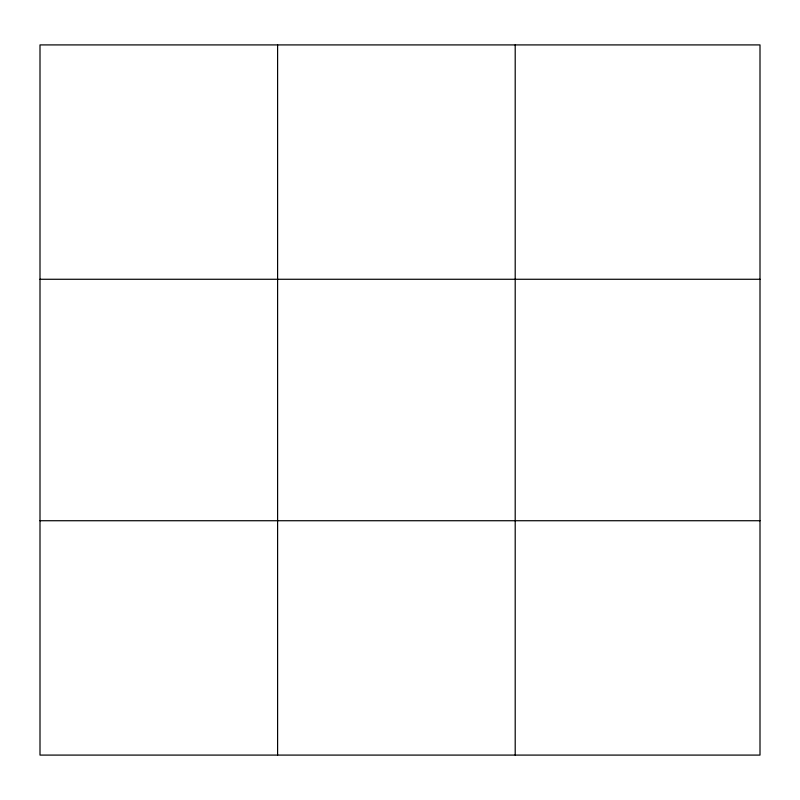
<?xml version="1.0" encoding="UTF-8"?>
<svg xmlns="http://www.w3.org/2000/svg" width="800" height="800" viewBox="0 0 800 800"><rect width="100%" height="100%" fill="white"/><g stroke="black" fill="none" stroke-linecap="round" stroke-linejoin="round"><path stroke-width="1.2" d="M277.6 755.09L277.6 44.91M515.2 755.09L515.2 44.91M760 279.27L760 44.91L40 44.91L40 755.09L760 755.09L760 279.27L40 279.27M40 520.73L760 520.73"/></g></svg>
